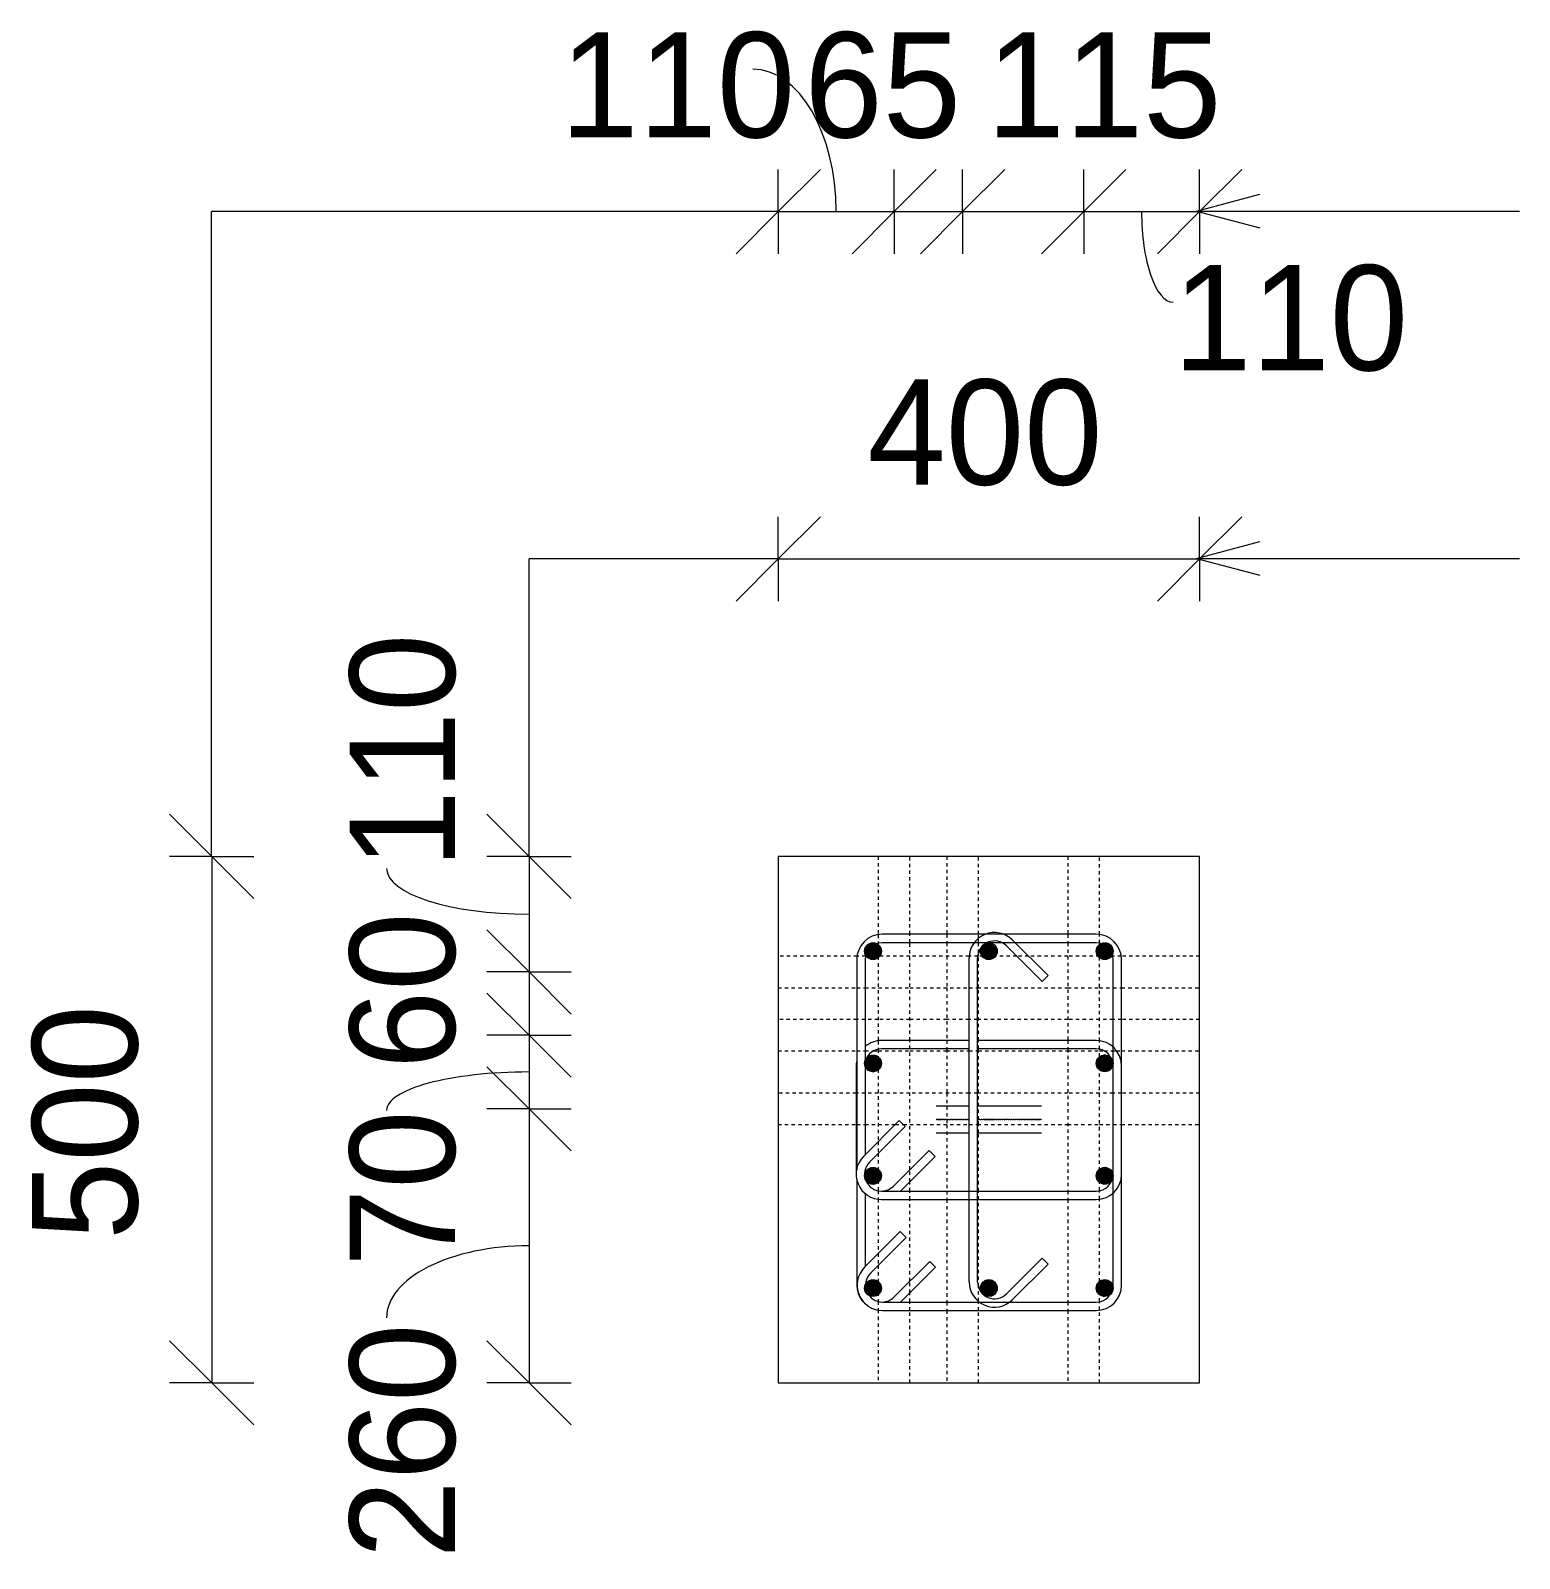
# Model space of a CAD drawing. Header units: millimetres. Extents: x -5792 to 12184, y -1888 to 8188.
# Drawn here: x 8619 to 10033, y 5944 to 7395 of the extents above; entities that cross this region are included whole.
import ezdxf

# ---------------------------------------------------------------- set-up
doc = ezdxf.new("R2010")
doc.units = ezdxf.units.MM
doc.linetypes.add('Dash', pattern=[6.36, 3.18, -3.18])
for name, color, linetype, lineweight in [('A-ANNO-DIMS', 211, 'Continuous', 9), ('A-ANNO-DIMS-40', 211, 'Continuous', 9), ('A-DETL-THIN', 151, 'Continuous', 18), ('A-GENM', 13, 'Continuous', 18), ('G-ANNO-TEXT', 231, 'Continuous', 9), ('S-COLS', 52, 'Continuous', 18), ('S-COLS-HDLN', 52, 'Dash', 18), ('S-RBAR', 171, 'Continuous', 18)]:
    doc.layers.add(name, color=color, linetype=linetype, lineweight=lineweight)
doc.styles.add('Nirmala UI Semilight', font='NirmalaS.ttf', dxfattribs={"height": 100})
doc.dimstyles.new('Arrow_Filled_-_2_5_NI_UI', dxfattribs={"dimscale": 304.8, "dimtxt": 104.736395, "dimasz": 0.262467, "dimexe": 0.131234, "dimexo": 0.0625, "dimgap": 0.131234, "dimtad": 1, "dimdec": 4, "dimzin": 0, "dimdsep": 46, "dimtxsty": 'Nirmala UI Semilight', "dimblk1": 'OBLIQUE', "dimblk2": 'OBLIQUE', "dimsah": 1, "dimcen": 0.09, "dimazin": 0, "dimtfac": 1, "dimtdec": 4, "dimtix": 1, "dimtmove": 0, "dimatfit": 3, "dimfxl": 0.131234, "dimfxlon": 1, "dimtvp": 1, "dimtolj": 1, "dimtzin": 0, "dimarcsym": 2})
doc.dimstyles.new('Arrow_Filled_-_2_5_NI_UI_1', dxfattribs={"dimscale": 304.8, "dimtxt": 104.736395, "dimasz": 0.262467, "dimexe": 0.131234, "dimexo": 0.0625, "dimgap": 0.131234, "dimtad": 1, "dimdec": 4, "dimzin": 0, "dimdsep": 46, "dimtxsty": 'Nirmala UI Semilight', "dimblk1": 'OBLIQUE', "dimblk2": 'OBLIQUE', "dimsah": 1, "dimcen": 0.09, "dimazin": 0, "dimtfac": 1, "dimtdec": 4, "dimtix": 1, "dimtmove": 2, "dimatfit": 3, "dimfxl": 0.131234, "dimfxlon": 1, "dimtvp": 1, "dimtolj": 1, "dimtzin": 0, "dimarcsym": 2})
doc.dimstyles.new('Arrow_Filled_-_2_5_NI_UI_2', dxfattribs={"dimscale": 304.8, "dimtxt": 104.736395, "dimasz": 0.262467, "dimexe": 0.131234, "dimexo": 0.0625, "dimgap": 0.131234, "dimtad": 1, "dimdec": 4, "dimzin": 0, "dimdsep": 46, "dimtxsty": 'Nirmala UI Semilight', "dimblk1": 'OBLIQUE', "dimblk2": 'OBLIQUE', "dimsah": 1, "dimcen": 0.09, "dimazin": 0, "dimtfac": 1, "dimtdec": 4, "dimtix": 1, "dimtmove": 1, "dimatfit": 3, "dimfxl": 0.131234, "dimfxlon": 1, "dimtvp": 1, "dimtolj": 1, "dimtzin": 0, "dimarcsym": 2})

# ---------------------------------------------------------------- blocks, each defined once
blk = doc.blocks.new('12_7Ø_ Lifting Insert_COLUMN - 12_9Ø Lifting insert-1653057-Elevation Top1')
at = {"layer": 'A-GENM'}
for p, q in [((-3164.4, 6361.3), (-3164.5, 6361.3)), ((-3164.2, 6361.3), (-3164.3, 6361.3)), ((-3163.9, 6361.3), (-3164.1, 6361.3)), ((-3162.3, 6361.3), (-3162.6, 6361.3)), ((-3161.7, 6361.3), (-3162, 6361.3)), ((-3161, 6361.3), (-3161.4, 6361.3)), ((-3160.2, 6361.3), (-3160.6, 6361.3)), ((-3159.3, 6361.3), (-3159.8, 6361.3)), ((-3158.4, 6361.3), (-3158.9, 6361.3)), ((-3155.9, 6361.3), (-3156.3, 6361.3)), ((-3154.7, 6361.3), (-3155.2, 6361.3)), ((-3153.5, 6361.3), (-3154, 6361.3)), ((-3152.2, 6361.3), (-3152.8, 6361.3)), ((-3150.9, 6361.3), (-3151.4, 6361.3)), ((-3149.4, 6361.3), (-3150.1, 6361.3)), ((-3148, 6361.3), (-3148.6, 6361.3)), ((-3146.5, 6361.3), (-3147.1, 6361.3)), ((-3144.9, 6361.3), (-3145.6, 6361.3)), ((-3143.3, 6361.3), (-3144, 6361.3)), ((-3141.6, 6361.3), (-3142.4, 6361.3)), ((-3139.9, 6361.3), (-3140.7, 6361.3)), ((-3138.2, 6361.3), (-3138.9, 6361.3)), ((-3136.4, 6361.3), (-3137.2, 6361.3)), ((-3134.6, 6361.3), (-3135.4, 6361.3)), ((-3125.1, 6361.3), (-3125.3, 6361.3)), ((-3123.1, 6361.3), (-3124, 6361.3)), ((-3121.1, 6361.3), (-3122, 6361.3)), ((-3108, 6361.3), (-3109.1, 6361.3)), ((-3106.1, 6361.3), (-3107.1, 6361.3)), ((-3104.1, 6361.3), (-3105.1, 6361.3)), ((-3102.2, 6361.3), (-3103.2, 6361.3)), ((-3100.2, 6361.3), (-3101.2, 6361.3)), ((-3098.3, 6361.3), (-3099.3, 6361.3)), ((-3096.5, 6361.3), (-3097.4, 6361.3)), ((-3094.6, 6361.3), (-3095.5, 6361.3)), ((-3092.8, 6361.3), (-3093.7, 6361.3)), ((-3091, 6361.3), (-3091.9, 6361.3)), ((-3089.3, 6361.3), (-3090.1, 6361.3)), ((-3087.6, 6361.3), (-3088.4, 6361.3)), ((-3085.9, 6361.3), (-3086.7, 6361.3)), ((-3084.3, 6361.3), (-3085.1, 6361.3)), ((-3082.7, 6361.3), (-3083.5, 6361.3)), ((-3081.2, 6361.3), (-3082, 6361.3)), ((-3079.7, 6361.3), (-3080.5, 6361.3)), ((-3078.3, 6361.3), (-3079, 6361.3)), ((-3077, 6361.3), (-3077.7, 6361.3)), ((-3075.7, 6361.3), (-3076.3, 6361.3)), ((-3074.5, 6361.3), (-3075.1, 6361.3)), ((-3073.3, 6361.3), (-3073.9, 6361.3)), ((-3072.2, 6361.3), (-3072.7, 6361.3)), ((-3069.8, 6361.3), (-3070.2, 6361.3)), ((-3069, 6361.3), (-3069.3, 6361.3)), ((-3068.2, 6361.3), (-3068.5, 6361.3)), ((-3067.5, 6361.3), (-3067.8, 6361.3)), ((-3066.8, 6361.3), (-3067.1, 6361.3)), ((-3066.3, 6361.3), (-3066.5, 6361.3)), ((-3065.2, 6361.3), (-3065.4, 6361.3)), ((-3064.9, 6361.3), (-3065.1, 6361.3)), ((-3064.7, 6361.3), (-3064.8, 6361.3))]:
    blk.add_line(p, q, dxfattribs=at)
at = {"layer": 'A-GENM', "flags": 128}
for points in [[(-3162.9, 6361.3), (-3163.3, 6361.3), (-3163.7, 6361.3)], [(-3157, 6361.3), (-3157.4, 6361.3), (-3157.9, 6361.3)], [(-3110, 6361.3), (-3112, 6361.3), (-3114, 6361.3), (-3116, 6361.3), (-3118, 6361.3), (-3120, 6361.3)], [(-3070.8, 6361.3), (-3071.2, 6361.3), (-3071.7, 6361.3)], [(-3064.6, 6361.3), (-3064.6, 6361.3), (-3064.7, 6361.3)], [(-3164.6, 6348.6), (-3164.5, 6348.6), (-3164.4, 6348.6), (-3164.2, 6348.6), (-3163.9, 6348.6), (-3163.6, 6348.6), (-3163.1, 6348.6), (-3162.6, 6348.6), (-3162, 6348.6), (-3161.4, 6348.6), (-3160.6, 6348.6), (-3159.8, 6348.6), (-3158.9, 6348.6), (-3158, 6348.6), (-3156.9, 6348.6), (-3155.8, 6348.6), (-3154.7, 6348.6), (-3153.4, 6348.6), (-3152.2, 6348.6), (-3150.8, 6348.6), (-3149.4, 6348.6), (-3147.9, 6348.6), (-3146.4, 6348.6), (-3144.9, 6348.6), (-3143.2, 6348.6), (-3141.6, 6348.6), (-3139.9, 6348.6), (-3138.1, 6348.6), (-3136.4, 6348.6), (-3134.5, 6348.6), (-3133.3, 6348.6)], [(-3125, 6348.6), (-3123.1, 6348.6), (-3121.1, 6348.6), (-3119.1, 6348.6), (-3117.1, 6348.6), (-3115.1, 6348.6), (-3113.1, 6348.6), (-3111.1, 6348.6), (-3109.1, 6348.6), (-3107.1, 6348.6), (-3105.2, 6348.6), (-3103.2, 6348.6), (-3101.3, 6348.6), (-3099.4, 6348.6), (-3097.5, 6348.6), (-3095.6, 6348.6), (-3093.8, 6348.6), (-3092, 6348.6), (-3090.2, 6348.6), (-3088.5, 6348.6), (-3086.8, 6348.6), (-3085.1, 6348.6), (-3083.6, 6348.6), (-3082, 6348.6), (-3080.5, 6348.6), (-3079.1, 6348.6), (-3077.7, 6348.6), (-3076.4, 6348.6), (-3075.1, 6348.6), (-3073.9, 6348.6), (-3072.8, 6348.6), (-3071.7, 6348.6), (-3070.7, 6348.6), (-3069.8, 6348.6), (-3068.9, 6348.6), (-3068.2, 6348.6), (-3067.5, 6348.6), (-3066.8, 6348.6), (-3066.3, 6348.6), (-3065.8, 6348.6), (-3065.4, 6348.6), (-3065.1, 6348.6), (-3064.8, 6348.6), (-3064.7, 6348.6), (-3064.6, 6348.6), (-3064.6, 6348.6)]]:
    blk.add_lwpolyline(points, dxfattribs=at)
blk = doc.blocks.new('12_7Ø_ Lifting Insert_COLUMN - 12_9Ø Lifting insert-1653171-Elevation Top1')
at = {"layer": 'A-GENM'}
for p, q in [((-3164.4, 6361.3), (-3164.3, 6361.3)), ((-3164.2, 6361.3), (-3164.1, 6361.3)), ((-3163.9, 6361.3), (-3163.8, 6361.3)), ((-3162.9, 6361.3), (-3162.6, 6361.3)), ((-3162.3, 6361.3), (-3162, 6361.3)), ((-3161.7, 6361.3), (-3161.4, 6361.3)), ((-3161, 6361.3), (-3160.6, 6361.3)), ((-3160.2, 6361.3), (-3159.8, 6361.3)), ((-3159.3, 6361.3), (-3158.9, 6361.3)), ((-3156.9, 6361.3), (-3156.4, 6361.3)), ((-3155.8, 6361.3), (-3155.3, 6361.3)), ((-3154.7, 6361.3), (-3154.1, 6361.3)), ((-3153.4, 6361.3), (-3152.8, 6361.3)), ((-3152.2, 6361.3), (-3151.5, 6361.3)), ((-3150.8, 6361.3), (-3150.1, 6361.3)), ((-3149.4, 6361.3), (-3148.7, 6361.3)), ((-3147.9, 6361.3), (-3147.2, 6361.3)), ((-3146.4, 6361.3), (-3145.6, 6361.3)), ((-3144.9, 6361.3), (-3144, 6361.3)), ((-3143.2, 6361.3), (-3142.4, 6361.3)), ((-3141.6, 6361.3), (-3140.7, 6361.3)), ((-3139.9, 6361.3), (-3139, 6361.3)), ((-3138.1, 6361.3), (-3137.2, 6361.3)), ((-3136.4, 6361.3), (-3135.4, 6361.3)), ((-3134.5, 6361.3), (-3133.3, 6361.3)), ((-3125, 6361.3), (-3124, 6361.3)), ((-3123.1, 6361.3), (-3122.1, 6361.3)), ((-3121.1, 6361.3), (-3120.1, 6361.3)), ((-3108, 6361.3), (-3107.1, 6361.3)), ((-3106, 6361.3), (-3105.2, 6361.3)), ((-3104.1, 6361.3), (-3103.2, 6361.3)), ((-3102.1, 6361.3), (-3101.3, 6361.3)), ((-3100.2, 6361.3), (-3099.4, 6361.3)), ((-3098.3, 6361.3), (-3097.5, 6361.3)), ((-3096.4, 6361.3), (-3095.6, 6361.3)), ((-3094.6, 6361.3), (-3093.8, 6361.3)), ((-3092.7, 6361.3), (-3092, 6361.3)), ((-3091, 6361.3), (-3090.2, 6361.3)), ((-3089.2, 6361.3), (-3088.5, 6361.3)), ((-3087.5, 6361.3), (-3086.8, 6361.3)), ((-3085.8, 6361.3), (-3085.1, 6361.3)), ((-3084.2, 6361.3), (-3083.6, 6361.3)), ((-3082.7, 6361.3), (-3082, 6361.3)), ((-3081.2, 6361.3), (-3080.5, 6361.3)), ((-3079.7, 6361.3), (-3079.1, 6361.3)), ((-3078.3, 6361.3), (-3077.7, 6361.3)), ((-3076.9, 6361.3), (-3076.4, 6361.3)), ((-3075.6, 6361.3), (-3075.1, 6361.3)), ((-3074.4, 6361.3), (-3073.9, 6361.3)), ((-3073.3, 6361.3), (-3072.8, 6361.3)), ((-3070.7, 6361.3), (-3070.3, 6361.3)), ((-3069.8, 6361.3), (-3069.4, 6361.3)), ((-3068.9, 6361.3), (-3068.5, 6361.3)), ((-3068.2, 6361.3), (-3067.8, 6361.3)), ((-3067.5, 6361.3), (-3067.1, 6361.3)), ((-3066.8, 6361.3), (-3066.5, 6361.3)), ((-3065.2, 6361.3), (-3065.1, 6361.3)), ((-3064.9, 6361.3), (-3064.8, 6361.3)), ((-3064.7, 6361.3), (-3064.7, 6361.3))]:
    blk.add_line(p, q, dxfattribs=at)
at = {"layer": 'A-GENM', "flags": 128}
for points in [[(-3133.5, 6374), (-3135.4, 6374), (-3137.2, 6374), (-3138.9, 6374), (-3140.7, 6374), (-3142.4, 6374), (-3144, 6374), (-3145.6, 6374), (-3147.1, 6374), (-3148.6, 6374), (-3150.1, 6374), (-3151.4, 6374), (-3152.8, 6374), (-3154, 6374), (-3155.2, 6374), (-3156.3, 6374), (-3157.4, 6374), (-3158.4, 6374), (-3159.3, 6374), (-3160.2, 6374), (-3161, 6374), (-3161.7, 6374), (-3162.3, 6374), (-3162.9, 6374), (-3163.3, 6374), (-3163.7, 6374), (-3164.1, 6374), (-3164.3, 6374), (-3164.5, 6374), (-3164.6, 6374), (-3164.6, 6374)], [(-3064.6, 6374), (-3064.6, 6374), (-3064.7, 6374), (-3064.9, 6374), (-3065.2, 6374), (-3065.6, 6374), (-3066, 6374), (-3066.5, 6374), (-3067.1, 6374), (-3067.8, 6374), (-3068.5, 6374), (-3069.3, 6374), (-3070.2, 6374), (-3071.2, 6374), (-3072.2, 6374), (-3073.3, 6374), (-3074.5, 6374), (-3075.7, 6374), (-3077, 6374), (-3078.3, 6374), (-3079.7, 6374), (-3081.2, 6374), (-3082.7, 6374), (-3084.3, 6374), (-3085.9, 6374), (-3087.6, 6374), (-3089.3, 6374), (-3091, 6374), (-3092.8, 6374), (-3094.6, 6374), (-3096.5, 6374), (-3098.3, 6374), (-3100.2, 6374), (-3102.2, 6374), (-3104.1, 6374), (-3106.1, 6374), (-3108, 6374), (-3110, 6374), (-3112, 6374), (-3114, 6374), (-3116, 6374), (-3118, 6374), (-3120, 6374), (-3122, 6374), (-3124, 6374), (-3125.3, 6374)], [(-3164.6, 6361.3), (-3164.5, 6361.3), (-3164.5, 6361.3)], [(-3158.4, 6361.3), (-3158, 6361.3), (-3157.5, 6361.3)], [(-3119.1, 6361.3), (-3117.1, 6361.3), (-3115.1, 6361.3), (-3113.1, 6361.3), (-3111.1, 6361.3), (-3109.1, 6361.3)], [(-3072.2, 6361.3), (-3071.7, 6361.3), (-3071.2, 6361.3)], [(-3066.3, 6361.3), (-3065.8, 6361.3), (-3065.4, 6361.3)]]:
    blk.add_lwpolyline(points, dxfattribs=at)
blk = doc.blocks.new('DIMBLOCK108-Elevation Top1')
at = {"layer": 'A-ANNO-DIMS-40'}
for p, q in [((9329, 7223.5), (9369, 7263.5)), ((9329, 7223.5), (9329, 7263.5)), ((9439, 7223.5), (9479, 7263.5)), ((9439, 7223.5), (9439, 7263.5)), ((9329, 7223.5), (9289, 7183.5)), ((9329, 7223.5), (9439, 7223.5)), ((9329, 7223.5), (9329, 7183.5)), ((9439, 7223.5), (9399, 7183.5)), ((9439, 7223.5), (9439, 7183.5))]:
    blk.add_line(p, q, dxfattribs=at)
blk.add_ellipse((9304.8, 7223.5), major_axis=(0, 135.2), ratio=0.585777, start_param=4.712389, end_param=6.283185, dxfattribs=at)
at = {"layer": 'A-ANNO-DIMS-40', "color": 0, "insert": (9122, 7393.9), "char_height": 100, "width": 219.375, "attachment_point": 1, "line_spacing_factor": 1.142579, "style": 'Nirmala UI Semilight'}
blk.add_mtext('110', dxfattribs=at)
blk = doc.blocks.new('_Oblique')
at = {"color": 0, "linetype": 'ByBlock', "lineweight": -2}
blk.add_line((-0.5, -0.5), (0.5, 0.5), dxfattribs=at)
blk = doc.blocks.new('DIMBLOCK109-Elevation Top1')
at = {"layer": 'A-ANNO-DIMS-40'}
for p, q in [((9439, 7223.5), (9479, 7263.5)), ((9439, 7223.5), (9439, 7263.5)), ((9504, 7223.5), (9544, 7263.5)), ((9504, 7223.5), (9504, 7263.5)), ((9439, 7223.5), (9399, 7183.5)), ((9439, 7223.5), (9504, 7223.5)), ((9439, 7223.5), (9439, 7183.5)), ((9504, 7223.5), (9464, 7183.5)), ((9504, 7223.5), (9504, 7183.5))]:
    blk.add_line(p, q, dxfattribs=at)
at = {"layer": 'A-ANNO-DIMS-40', "color": 0, "insert": (9353.8, 7393.9), "char_height": 100, "width": 182.813, "attachment_point": 1, "line_spacing_factor": 1.142579, "style": 'Nirmala UI Semilight'}
blk.add_mtext('65', dxfattribs=at)
blk = doc.blocks.new('DIMBLOCK110-Elevation Top1')
at = {"layer": 'A-ANNO-DIMS-40'}
for p, q in [((9504, 7223.5), (9544, 7263.5)), ((9504, 7223.5), (9504, 7263.5)), ((9619, 7223.5), (9659, 7263.5)), ((9619, 7223.5), (9619, 7263.5)), ((9504, 7223.5), (9464, 7183.5)), ((9504, 7223.5), (9619, 7223.5)), ((9504, 7223.5), (9504, 7183.5)), ((9619, 7223.5), (9579, 7183.5)), ((9619, 7223.5), (9619, 7183.5))]:
    blk.add_line(p, q, dxfattribs=at)
at = {"layer": 'A-ANNO-DIMS-40', "color": 0, "insert": (9526.7, 7393.9), "char_height": 100, "width": 219.375, "attachment_point": 1, "line_spacing_factor": 1.142579, "style": 'Nirmala UI Semilight'}
blk.add_mtext('115', dxfattribs=at)
blk = doc.blocks.new('DIMBLOCK111-Elevation Top1')
at = {"layer": 'A-ANNO-DIMS-40'}
for p, q in [((9619, 7223.5), (9659, 7263.5)), ((9619, 7223.5), (9619, 7263.5)), ((9729, 7223.5), (9769, 7263.5)), ((9729, 7223.5), (9729, 7263.5)), ((9619, 7223.5), (9579, 7183.5)), ((9619, 7223.5), (9729, 7223.5)), ((9619, 7223.5), (9619, 7183.5)), ((9729, 7223.5), (9689, 7183.5)), ((9729, 7223.5), (9729, 7183.5))]:
    blk.add_line(p, q, dxfattribs=at)
blk.add_ellipse((9703.9, 7223.5), major_axis=(0, 86), ratio=0.347996, start_param=1.570796, end_param=3.141593, dxfattribs=at)
at = {"layer": 'A-ANNO-DIMS-40', "color": 0, "insert": (9703.9, 7172.7), "char_height": 100, "width": 219.375, "attachment_point": 1, "line_spacing_factor": 1.142579, "style": 'Nirmala UI Semilight'}
blk.add_mtext('110', dxfattribs=at)
blk = doc.blocks.new('DIMBLOCK112-Elevation Top1')
at = {"layer": 'A-ANNO-DIMS-40'}
for p, q in [((8791, 6611.2), (8751, 6651.2)), ((8791, 6611.2), (8751, 6611.2)), ((8791, 6611.2), (8791, 6111.2)), ((8791, 6611.2), (8831, 6571.2)), ((8791, 6611.2), (8831, 6611.2)), ((8791, 6111.2), (8751, 6151.2)), ((8791, 6111.2), (8751, 6111.2)), ((8791, 6111.2), (8831, 6071.2)), ((8791, 6111.2), (8831, 6111.2))]:
    blk.add_line(p, q, dxfattribs=at)
at = {"layer": 'A-ANNO-DIMS-40', "color": 0, "insert": (8620.5, 6246.9), "char_height": 100, "width": 274.219, "attachment_point": 1, "rotation": 90, "line_spacing_factor": 1.142579, "style": 'Nirmala UI Semilight'}
blk.add_mtext('500', dxfattribs=at)
blk = doc.blocks.new('DIMBLOCK113-Elevation Top1')
at = {"layer": 'A-ANNO-DIMS-40'}
for p, q in [((9329, 6893.6), (9369, 6933.6)), ((9329, 6893.6), (9329, 6933.6)), ((9729, 6893.6), (9769, 6933.6)), ((9729, 6893.6), (9729, 6933.6)), ((9329, 6893.6), (9289, 6853.6)), ((9329, 6893.6), (9729, 6893.6)), ((9329, 6893.6), (9329, 6853.6)), ((9729, 6893.6), (9689, 6853.6)), ((9729, 6893.6), (9729, 6853.6))]:
    blk.add_line(p, q, dxfattribs=at)
at = {"layer": 'A-ANNO-DIMS-40', "color": 0, "insert": (9413.7, 7064.1), "char_height": 100, "width": 276.504, "attachment_point": 1, "line_spacing_factor": 1.142579, "style": 'Nirmala UI Semilight'}
blk.add_mtext('400', dxfattribs=at)
blk = doc.blocks.new('DIMBLOCK114-Elevation Top1')
at = {"layer": 'A-ANNO-DIMS-40'}
for p, q in [((9092.3, 6611.2), (9052.3, 6651.2)), ((9092.3, 6611.2), (9052.3, 6611.2)), ((9092.3, 6611.2), (9092.3, 6501.4)), ((9092.3, 6611.2), (9132.3, 6571.2)), ((9092.3, 6611.2), (9132.3, 6611.2)), ((9092.3, 6501.4), (9052.3, 6541.4)), ((9092.3, 6501.4), (9052.3, 6501.4)), ((9092.3, 6501.4), (9132.3, 6461.4)), ((9092.3, 6501.4), (9132.3, 6501.4))]:
    blk.add_line(p, q, dxfattribs=at)
blk.add_ellipse((9092.3, 6599.6), major_axis=(135.2, 0), ratio=0.320559, start_param=3.141593, end_param=4.712389, dxfattribs=at)
at = {"layer": 'A-ANNO-DIMS-40', "color": 0, "insert": (8921.9, 6599.6), "char_height": 100, "width": 219.375, "attachment_point": 1, "rotation": 90, "line_spacing_factor": 1.142579, "style": 'Nirmala UI Semilight'}
blk.add_mtext('110', dxfattribs=at)
blk = doc.blocks.new('DIMBLOCK115-Elevation Top1')
at = {"layer": 'A-ANNO-DIMS-40'}
for p, q in [((9092.3, 6501.4), (9052.3, 6541.4)), ((9092.3, 6501.4), (9052.3, 6501.4)), ((9092.3, 6501.4), (9092.3, 6441.4)), ((9092.3, 6501.4), (9132.3, 6461.4)), ((9092.3, 6501.4), (9132.3, 6501.4)), ((9092.3, 6441.4), (9052.3, 6481.4)), ((9092.3, 6441.4), (9052.3, 6441.4)), ((9092.3, 6441.4), (9132.3, 6401.4)), ((9092.3, 6441.4), (9132.3, 6441.4))]:
    blk.add_line(p, q, dxfattribs=at)
at = {"layer": 'A-ANNO-DIMS-40', "color": 0, "insert": (8921.9, 6409.2), "char_height": 100, "width": 182.813, "attachment_point": 1, "rotation": 90, "line_spacing_factor": 1.142579, "style": 'Nirmala UI Semilight'}
blk.add_mtext('60', dxfattribs=at)
blk = doc.blocks.new('DIMBLOCK116-Elevation Top1')
at = {"layer": 'A-ANNO-DIMS-40'}
for p, q in [((9092.3, 6441.4), (9052.3, 6481.4)), ((9092.3, 6441.4), (9052.3, 6441.4)), ((9092.3, 6441.4), (9092.3, 6371.4)), ((9092.3, 6441.4), (9132.3, 6401.4)), ((9092.3, 6441.4), (9132.3, 6441.4)), ((9092.3, 6371.4), (9052.3, 6411.4)), ((9092.3, 6371.4), (9052.3, 6371.4)), ((9092.3, 6371.4), (9132.3, 6331.4)), ((9092.3, 6371.4), (9132.3, 6371.4))]:
    blk.add_line(p, q, dxfattribs=at)
blk.add_ellipse((9092.3, 6369.8), major_axis=(135.2, 0), ratio=0.270839, start_param=1.570796, end_param=3.141593, dxfattribs=at)
at = {"layer": 'A-ANNO-DIMS-40', "color": 0, "insert": (8921.9, 6221.2), "char_height": 100, "width": 178.242, "attachment_point": 1, "rotation": 90, "line_spacing_factor": 1.142579, "style": 'Nirmala UI Semilight'}
blk.add_mtext('70', dxfattribs=at)
blk = doc.blocks.new('DIMBLOCK117-Elevation Top1')
at = {"layer": 'A-ANNO-DIMS-40'}
for p, q in [((9092.3, 6371.4), (9052.3, 6411.4)), ((9092.3, 6371.4), (9052.3, 6371.4)), ((9092.3, 6371.4), (9092.3, 6111.2)), ((9092.3, 6371.4), (9132.3, 6331.4)), ((9092.3, 6371.4), (9132.3, 6371.4)), ((9092.3, 6111.2), (9052.3, 6151.2)), ((9092.3, 6111.2), (9052.3, 6111.2)), ((9092.3, 6111.2), (9132.3, 6071.2)), ((9092.3, 6111.2), (9132.3, 6111.2))]:
    blk.add_line(p, q, dxfattribs=at)
blk.add_ellipse((9092.3, 6173), major_axis=(135.2, 0), ratio=0.50546, start_param=1.570796, end_param=3.141593, dxfattribs=at)
at = {"layer": 'A-ANNO-DIMS-40', "color": 0, "insert": (8921.9, 5944.4), "char_height": 100, "width": 274.219, "attachment_point": 1, "rotation": 90, "line_spacing_factor": 1.142579, "style": 'Nirmala UI Semilight'}
blk.add_mtext('260', dxfattribs=at)

msp = doc.modelspace()

# ---------------------------------------------------------------- hatches: boundary and pattern name
at = {"layer": 'S-RBAR'}
h = msp.add_hatch(color=256, dxfattribs=at)
edge = h.paths.add_edge_path()
edge.add_arc((9418.95778, 6521.19617), 8, 0, 360)
for points in [[(9422.58971, 6514.06812), (9426.85929, 6522.44765), (9420.20926, 6529.09768), (9411.82973, 6524.82809), (9413.30093, 6515.53932)], [(9526.48565, 6513.58772), (9535.42992, 6516.49389), (9535.42992, 6525.89845), (9526.48565, 6528.80462), (9520.95778, 6521.19617), (9521.94054, 6519.84353)], [(9640.20926, 6513.29466), (9646.85929, 6519.94469), (9642.58971, 6528.32422), (9633.30093, 6526.85302), (9632.00891, 6517.47295)], [(9418.95778, 6406.59617), (9426.56624, 6412.12403), (9423.66007, 6421.06831), (9414.2555, 6421.06831), (9411.62679, 6411.92245)], [(9634.2555, 6408.12403), (9643.66007, 6408.12403), (9646.56624, 6417.06831), (9638.95778, 6422.59617), (9631.34933, 6417.06831), (9633.02132, 6411.92245)], [(9418.95778, 6299.79617), (9426.56624, 6305.32403), (9423.66007, 6314.26831), (9414.2555, 6314.26831), (9411.34933, 6305.32403), (9413.16981, 6304.00138)], [(9634.2555, 6301.32403), (9643.66007, 6301.32403), (9646.56624, 6310.26831), (9638.95778, 6315.79617), (9631.34933, 6310.26831), (9633.38558, 6304.00138)], [(9415.32586, 6194.06812), (9424.61464, 6195.53932), (9426.08584, 6204.82809), (9417.70631, 6209.09768), (9411.05628, 6202.44765), (9414.3006, 6196.0803)], [(9531.42992, 6193.58772), (9536.95778, 6201.19617), (9531.42992, 6208.80462), (9522.48565, 6205.89845), (9522.48565, 6196.49389), (9523.75854, 6196.0803)], [(9637.70631, 6193.29466), (9646.08584, 6197.56425), (9644.61464, 6206.85302), (9635.32586, 6208.32422), (9631.05628, 6199.94469), (9634.92067, 6196.0803)]]:
    msp.add_hatch(color=256, dxfattribs=at).paths.add_polyline_path(points)
h = msp.add_hatch(color=256, dxfattribs=at)
edge = h.paths.add_edge_path()
edge.add_arc((9528.95778, 6521.19617), 8, 0, 360)
h = msp.add_hatch(color=256, dxfattribs=at)
edge = h.paths.add_edge_path()
edge.add_arc((9638.95778, 6521.19617), 8, 0, 360)
h = msp.add_hatch(color=256, dxfattribs=at)
edge = h.paths.add_edge_path()
edge.add_arc((9418.95778, 6414.59617), 8, 0, 360)
h = msp.add_hatch(color=256, dxfattribs=at)
edge = h.paths.add_edge_path()
edge.add_arc((9638.95778, 6414.59617), 8, 0, 360)
h = msp.add_hatch(color=256, dxfattribs=at)
edge = h.paths.add_edge_path()
edge.add_arc((9418.95778, 6307.79617), 8, 0, 360)
h = msp.add_hatch(color=256, dxfattribs=at)
edge = h.paths.add_edge_path()
edge.add_arc((9638.95778, 6307.79617), 8, 0, 360)
h = msp.add_hatch(color=256, dxfattribs=at)
edge = h.paths.add_edge_path()
edge.add_arc((9418.95778, 6201.19617), 8, 0, 360)
h = msp.add_hatch(color=256, dxfattribs=at)
edge = h.paths.add_edge_path()
edge.add_arc((9528.95778, 6201.19617), 8, 0, 360)
h = msp.add_hatch(color=256, dxfattribs=at)
edge = h.paths.add_edge_path()
edge.add_arc((9638.95778, 6201.19617), 8, 0, 360)

# ---------------------------------------------------------------- linework, layer by layer
at = {"layer": 'A-DETL-THIN'}
for p, q in [((8790.96935, 6611.19617), (8790.96935, 7223.47286)), ((9328.95778, 7223.47286), (8790.96935, 7223.47286)), ((9092.34407, 6611.19617), (9092.34407, 6893.64969)), ((9328.95778, 6893.64969), (9092.34407, 6893.64969))]:
    msp.add_line(p, q, dxfattribs=at)
at = {"layer": 'G-ANNO-TEXT', "color": 7}
for p, q in [((9726.10523, 7224.01252), (9786.10523, 7240.08947)), ((9726.10523, 7224.01252), (9786.10523, 7207.93556)), ((9726.10523, 7224.01252), (10032.74881, 7224.01252)), ((9726.10523, 6894.18934), (9786.10523, 6910.26629)), ((9726.10523, 6894.18934), (9786.10523, 6878.11239)), ((9726.10523, 6894.18934), (10032.74881, 6894.18934))]:
    msp.add_line(p, q, dxfattribs=at)
at = {"layer": 'S-COLS'}
for p, q in [((9728.95778, 6611.19617), (9328.95778, 6611.19617)), ((9328.95778, 6611.19617), (9328.95778, 6111.19617)), ((9728.95778, 6111.19617), (9728.95778, 6611.19617)), ((9328.95778, 6111.19617), (9728.95778, 6111.19617))]:
    msp.add_line(p, q, dxfattribs=at)
at = {"layer": 'S-COLS-HDLN'}
for p, q in [((9423.98598, 6611.19617), (9423.98598, 6536.78243)), ((9453.98598, 6537.24578), (9453.98598, 6611.19617)), ((9488.95778, 6611.19617), (9488.95778, 6537.24578)), ((9518.95778, 6537.24578), (9518.95778, 6611.19617)), ((9603.95778, 6611.19617), (9603.95778, 6537.24578)), ((9633.95778, 6536.85125), (9633.95778, 6611.19617)), ((9423.98598, 6536.68235), (9423.98598, 6528.78243)), ((9453.98598, 6529.24578), (9453.98598, 6537.14656)), ((9488.95778, 6537.14656), (9488.95778, 6529.24578)), ((9518.95778, 6533.18278), (9518.95778, 6537.14656)), ((9518.95778, 6529.24578), (9518.95778, 6533.05772)), ((9603.95778, 6537.14656), (9603.95778, 6529.24578)), ((9633.95778, 6528.85125), (9633.95778, 6536.75117)), ((9403.88, 6516.39617), (9328.95778, 6516.39617)), ((9411.88, 6516.39617), (9403.98007, 6516.39617)), ((9423.93637, 6516.39617), (9411.98007, 6516.39617)), ((9423.98598, 6528.68235), (9423.98598, 6435.91474)), ((9453.93637, 6516.39617), (9424.03559, 6516.39617)), ((9453.98598, 6436.30552), (9453.98598, 6529.14656)), ((9510.4037, 6516.39617), (9454.03559, 6516.39617)), ((9488.95778, 6529.14656), (9488.95778, 6516.44578)), ((9488.95778, 6516.34656), (9488.95778, 6486.44578)), ((9518.4037, 6516.39617), (9510.50378, 6516.39617)), ((9555.27637, 6516.39617), (9518.50378, 6516.39617)), ((9518.95778, 6519.52194), (9518.95778, 6529.14656)), ((9518.95778, 6516.44578), (9518.95778, 6519.26267)), ((9518.95778, 6486.44578), (9518.95778, 6516.34656)), ((9566.59007, 6516.39617), (9555.41668, 6516.39617)), ((9603.90817, 6516.39617), (9566.73039, 6516.39617)), ((9603.95778, 6529.14656), (9603.95778, 6436.30552)), ((9633.90817, 6516.39617), (9604.00739, 6516.39617)), ((9633.95778, 6435.91103), (9633.95778, 6528.75117)), ((9646.48646, 6516.39617), (9634.00739, 6516.39617)), ((9654.48646, 6516.39617), (9646.58653, 6516.39617)), ((9728.95778, 6516.39617), (9654.58653, 6516.39617)), ((9328.95778, 6486.39617), (9403.45915, 6486.39617)), ((9403.55834, 6486.39617), (9411.45915, 6486.39617)), ((9411.55834, 6486.39617), (9423.93637, 6486.39617)), ((9424.03559, 6486.39617), (9453.93637, 6486.39617)), ((9454.03559, 6486.39617), (9510.20233, 6486.39617)), ((9488.95778, 6486.34656), (9488.95778, 6436.30552)), ((9510.30155, 6486.39617), (9518.20233, 6486.39617)), ((9518.30155, 6486.39617), (9603.90817, 6486.39617)), ((9518.95778, 6436.30552), (9518.95778, 6486.34656)), ((9604.00739, 6486.39617), (9633.90817, 6486.39617)), ((9634.00739, 6486.39617), (9646.90817, 6486.39617)), ((9647.00739, 6486.39617), (9654.90817, 6486.39617)), ((9655.00739, 6486.39617), (9728.95778, 6486.39617)), ((9403.45915, 6456.39617), (9328.95778, 6456.39617)), ((9411.45915, 6456.39617), (9403.55834, 6456.39617)), ((9423.93637, 6456.39617), (9411.55834, 6456.39617)), ((9453.93637, 6456.39617), (9424.03559, 6456.39617)), ((9488.90817, 6456.39617), (9454.03559, 6456.39617)), ((9510.20233, 6456.39617), (9489.00739, 6456.39617)), ((9518.20233, 6456.39617), (9510.30155, 6456.39617)), ((9518.90817, 6456.39617), (9518.30155, 6456.39617)), ((9603.90817, 6456.39617), (9519.00739, 6456.39617)), ((9633.90817, 6456.39617), (9604.00739, 6456.39617)), ((9646.90817, 6456.39617), (9634.00739, 6456.39617)), ((9654.90817, 6456.39617), (9647.00739, 6456.39617)), ((9728.95778, 6456.39617), (9655.00739, 6456.39617)), ((9423.98598, 6435.81466), (9423.98598, 6427.91474)), ((9453.98598, 6428.30552), (9453.98598, 6436.20638)), ((9453.98598, 6313.77309), (9453.98598, 6428.20638)), ((9488.95778, 6436.20638), (9488.95778, 6428.30552)), ((9488.95778, 6428.20638), (9488.95778, 6386.44578)), ((9518.95778, 6428.30552), (9518.95778, 6436.20638)), ((9518.95778, 6386.44578), (9518.95778, 6428.20638)), ((9603.95778, 6436.20638), (9603.95778, 6428.30552)), ((9603.95778, 6428.20638), (9603.95778, 6293.35177)), ((9633.95778, 6427.91103), (9633.95778, 6435.81095)), ((9328.95778, 6426.39617), (9403.45915, 6426.39617)), ((9403.55834, 6426.39617), (9411.45915, 6426.39617)), ((9411.55834, 6426.39617), (9419.51334, 6426.39617)), ((9419.77261, 6426.39617), (9423.93637, 6426.39617)), ((9423.98598, 6427.81466), (9423.98598, 6340.34163)), ((9424.03559, 6426.39617), (9453.93637, 6426.39617)), ((9454.03559, 6426.39617), (9488.90817, 6426.39617)), ((9489.00739, 6426.39617), (9510.20233, 6426.39617)), ((9510.30155, 6426.39617), (9518.20233, 6426.39617)), ((9518.30155, 6426.39617), (9518.90817, 6426.39617)), ((9519.00739, 6426.39617), (9603.90817, 6426.39617)), ((9604.00739, 6426.39617), (9633.90817, 6426.39617)), ((9633.95778, 6293.74715), (9633.95778, 6427.81095)), ((9634.00739, 6426.39617), (9638.14296, 6426.39617)), ((9638.40223, 6426.39617), (9646.90817, 6426.39617)), ((9647.00739, 6426.39617), (9650.03761, 6426.39617)), ((9650.16267, 6426.39617), (9654.90817, 6426.39617)), ((9655.00739, 6426.39617), (9728.95778, 6426.39617)), ((9402.90817, 6386.39617), (9328.95778, 6386.39617)), ((9403.45915, 6386.39617), (9403.00739, 6386.39617)), ((9411.45915, 6386.39617), (9403.55834, 6386.39617)), ((9423.93637, 6386.39617), (9411.55834, 6386.39617)), ((9453.93637, 6386.39617), (9424.03559, 6386.39617)), ((9510.20233, 6386.39617), (9454.03559, 6386.39617)), ((9488.95778, 6386.34656), (9488.95778, 6356.44578)), ((9518.20233, 6386.39617), (9510.30155, 6386.39617)), ((9603.90817, 6386.39617), (9518.30155, 6386.39617)), ((9518.95778, 6374.04519), (9518.95778, 6386.34656)), ((9633.90817, 6386.39617), (9604.00739, 6386.39617)), ((9646.90817, 6386.39617), (9634.00739, 6386.39617)), ((9654.90817, 6386.39617), (9647.00739, 6386.39617)), ((9728.95778, 6386.39617), (9655.00739, 6386.39617)), ((9518.95778, 6361.34519), (9518.95778, 6373.94715)), ((9328.95778, 6356.39617), (9402.90817, 6356.39617)), ((9403.00739, 6356.39617), (9403.45915, 6356.39617)), ((9403.55834, 6356.39617), (9411.45915, 6356.39617)), ((9411.55834, 6356.39617), (9423.93637, 6356.39617)), ((9424.03559, 6356.39617), (9440.04051, 6356.39617)), ((9440.18083, 6356.39617), (9447.67586, 6356.39617)), ((9447.81618, 6356.39617), (9453.93637, 6356.39617)), ((9454.03559, 6356.39617), (9510.20233, 6356.39617)), ((9488.95778, 6356.34656), (9488.95778, 6293.35177)), ((9510.30155, 6356.39617), (9518.20233, 6356.39617)), ((9518.30155, 6356.39617), (9603.90817, 6356.39617)), ((9518.95778, 6356.44578), (9518.95778, 6361.24715)), ((9518.95778, 6348.64528), (9518.95778, 6356.34656)), ((9604.00739, 6356.39617), (9633.90817, 6356.39617)), ((9634.00739, 6356.39617), (9646.90817, 6356.39617)), ((9647.00739, 6356.39617), (9654.90817, 6356.39617)), ((9655.00739, 6356.39617), (9728.95778, 6356.39617)), ((9518.95778, 6293.35177), (9518.95778, 6348.54705)), ((9423.98598, 6340.20132), (9423.98598, 6329.02792)), ((9423.98598, 6328.88761), (9423.98598, 6293.74344)), ((9453.98598, 6302.45938), (9453.98598, 6313.63277)), ((9453.98598, 6293.35177), (9453.98598, 6302.31907)), ((9423.98598, 6293.64336), (9423.98598, 6285.74344)), ((9423.98598, 6285.64336), (9423.98598, 6234.05739)), ((9453.98598, 6285.35177), (9453.98598, 6293.25255)), ((9453.98598, 6207.86614), (9453.98598, 6285.25255)), ((9488.95778, 6293.25255), (9488.95778, 6285.35177)), ((9488.95778, 6285.25255), (9488.95778, 6187.99578)), ((9518.95778, 6285.35177), (9518.95778, 6293.25255)), ((9518.95778, 6202.64897), (9518.95778, 6285.25255)), ((9603.95778, 6293.25255), (9603.95778, 6285.35177)), ((9603.95778, 6285.25255), (9603.95778, 6187.99578)), ((9633.95778, 6285.74715), (9633.95778, 6293.64708)), ((9633.95778, 6188.39116), (9633.95778, 6285.64708)), ((9423.98598, 6233.91708), (9423.98598, 6222.74369)), ((9423.98598, 6222.60337), (9423.98598, 6188.50966)), ((9453.98598, 6196.55243), (9453.98598, 6207.72583)), ((9453.98598, 6187.99578), (9453.98598, 6196.41212)), ((9518.95778, 6188.85392), (9518.95778, 6202.3897)), ((9423.98598, 6188.40959), (9423.98598, 6180.50966)), ((9453.98598, 6179.99578), (9453.98598, 6187.89656)), ((9488.95778, 6187.89656), (9488.95778, 6179.99578)), ((9518.95778, 6187.99578), (9518.95778, 6188.72886)), ((9518.95778, 6179.99578), (9518.95778, 6187.89656)), ((9603.95778, 6187.89656), (9603.95778, 6179.99578)), ((9633.95778, 6180.39116), (9633.95778, 6188.29109)), ((9423.98598, 6180.40959), (9423.98598, 6111.19617)), ((9453.98598, 6111.19617), (9453.98598, 6179.89656)), ((9488.95778, 6179.89656), (9488.95778, 6111.19617)), ((9518.95778, 6111.19617), (9518.95778, 6179.89656)), ((9603.95778, 6179.89656), (9603.95778, 6111.19617)), ((9633.95778, 6111.19617), (9633.95778, 6180.29109))]:
    msp.add_line(p, q, dxfattribs=at)
at = {"layer": 'S-RBAR'}
for p, q in [((9630.95778, 6537.19617), (9427.50875, 6537.19617)), ((9551.2225, 6531.8339), (9585.16363, 6497.89277)), ((9420.20926, 6529.09768), (9411.82973, 6524.82809)), ((9411.82973, 6524.82809), (9413.30093, 6515.53932)), ((9413.30093, 6515.53932), (9422.58971, 6514.06812)), ((9426.85929, 6522.44765), (9420.20926, 6529.09768)), ((9422.58971, 6514.06812), (9426.85929, 6522.44765)), ((9630.95778, 6529.19617), (9427.50875, 6529.19617)), ((9526.48565, 6528.80462), (9520.95778, 6521.19617)), ((9520.95778, 6521.19617), (9521.94054, 6519.84353)), ((9521.94054, 6519.84353), (9526.48565, 6513.58772)), ((9535.42992, 6525.89845), (9526.48565, 6528.80462)), ((9526.48565, 6513.58772), (9535.42992, 6516.49389)), ((9535.42992, 6516.49389), (9535.42992, 6525.89845)), ((9545.56565, 6526.17704), (9579.50677, 6492.23592)), ((9633.30093, 6526.85302), (9632.00891, 6517.47295)), ((9632.00891, 6517.47295), (9640.20926, 6513.29466)), ((9642.58971, 6528.32422), (9633.30093, 6526.85302)), ((9640.20926, 6513.29466), (9646.85929, 6519.94469)), ((9646.85929, 6519.94469), (9642.58971, 6528.32422)), ((9403.50875, 6513.19617), (9403.50875, 6313.48714)), ((9411.50875, 6513.19617), (9411.50875, 6327.79424)), ((9510.25194, 6207.0483), (9510.25194, 6514.86334)), ((9518.25194, 6207.0483), (9518.25194, 6514.86334)), ((9646.95778, 6203.94617), (9646.95778, 6513.19617)), ((9654.95778, 6203.94617), (9654.95778, 6513.19617)), ((9579.50677, 6492.23592), (9585.16363, 6497.89277)), ((9510.25194, 6436.25595), (9426.95778, 6436.25595)), ((9510.25194, 6428.25595), (9426.95778, 6428.25595)), ((9630.95778, 6436.25595), (9518.25194, 6436.25595)), ((9630.95778, 6428.25595), (9518.25194, 6428.25595)), ((9414.2555, 6421.06831), (9411.62679, 6411.92245)), ((9423.66007, 6421.06831), (9414.2555, 6421.06831)), ((9426.56624, 6412.12403), (9423.66007, 6421.06831)), ((9638.95778, 6422.59617), (9631.34933, 6417.06831)), ((9631.34933, 6417.06831), (9633.02132, 6411.92245)), ((9646.56624, 6417.06831), (9638.95778, 6422.59617)), ((9643.66007, 6408.12403), (9646.56624, 6417.06831)), ((9402.95778, 6412.25595), (9402.95778, 6309.68223)), ((9411.62679, 6411.92245), (9418.95778, 6406.59617)), ((9418.95778, 6406.59617), (9426.56624, 6412.12403)), ((9633.02132, 6411.92245), (9634.2555, 6408.12403)), ((9634.2555, 6408.12403), (9643.66007, 6408.12403)), ((9646.95778, 6309.30216), (9646.95778, 6412.25595)), ((9654.95778, 6309.30216), (9654.95778, 6412.25595)), ((9443.92835, 6360.21384), (9409.98722, 6326.27272)), ((9443.92835, 6360.21384), (9449.5852, 6354.55699)), ((9449.5852, 6354.55699), (9415.64408, 6320.61586)), ((9438.27149, 6297.98845), (9472.21262, 6331.92957)), ((9477.86947, 6326.27272), (9472.21262, 6331.92957)), ((9414.2555, 6314.26831), (9411.34933, 6305.32403)), ((9411.50875, 6313.10706), (9411.50875, 6305.49725)), ((9423.66007, 6314.26831), (9414.2555, 6314.26831)), ((9426.56624, 6305.32403), (9423.66007, 6314.26831)), ((9444.89891, 6293.30216), (9477.86947, 6326.27272)), ((9638.95778, 6315.79617), (9631.34933, 6310.26831)), ((9646.56624, 6310.26831), (9638.95778, 6315.79617)), ((9403.50875, 6304.7371), (9403.50875, 6203.94617)), ((9411.34933, 6305.32403), (9413.16981, 6304.00138)), ((9413.16981, 6304.00138), (9418.95778, 6299.79617)), ((9418.95778, 6299.79617), (9426.56624, 6305.32403)), ((9631.34933, 6310.26831), (9633.38558, 6304.00138)), ((9633.38558, 6304.00138), (9634.2555, 6301.32403)), ((9634.2555, 6301.32403), (9643.66007, 6301.32403)), ((9643.66007, 6301.32403), (9646.56624, 6310.26831)), ((9411.50875, 6291.10155), (9411.50875, 6221.58016)), ((9426.95778, 6293.30216), (9630.95778, 6293.30216)), ((9426.95778, 6285.30216), (9630.95778, 6285.30216)), ((9444.8566, 6254.85786), (9410.91547, 6220.91673)), ((9444.8566, 6254.85786), (9450.51345, 6249.201)), ((9450.51345, 6249.201), (9416.57233, 6215.25988)), ((9438.82246, 6192.63246), (9472.76358, 6226.57359)), ((9478.42044, 6220.91673), (9472.76358, 6226.57359)), ((9579.50677, 6229.67572), (9545.56565, 6195.73459)), ((9579.50677, 6229.67572), (9585.16363, 6224.01887)), ((9445.49948, 6187.99578), (9478.42044, 6220.91673)), ((9585.16363, 6224.01887), (9551.2225, 6190.07774)), ((9417.70631, 6209.09768), (9411.05628, 6202.44765)), ((9411.05628, 6202.44765), (9414.3006, 6196.0803)), ((9414.3006, 6196.0803), (9415.32586, 6194.06812)), ((9426.08584, 6204.82809), (9417.70631, 6209.09768)), ((9424.61464, 6195.53932), (9426.08584, 6204.82809)), ((9531.42992, 6208.80462), (9522.48565, 6205.89845)), ((9522.48565, 6205.89845), (9522.48565, 6196.49389)), ((9522.48565, 6196.49389), (9523.75854, 6196.0803)), ((9523.75854, 6196.0803), (9531.42992, 6193.58772)), ((9536.95778, 6201.19617), (9531.42992, 6208.80462)), ((9531.42992, 6193.58772), (9536.95778, 6201.19617)), ((9635.32586, 6208.32422), (9631.05628, 6199.94469)), ((9631.05628, 6199.94469), (9634.92067, 6196.0803)), ((9634.92067, 6196.0803), (9637.70631, 6193.29466)), ((9644.61464, 6206.85302), (9635.32586, 6208.32422)), ((9637.70631, 6193.29466), (9646.08584, 6197.56425)), ((9646.08584, 6197.56425), (9644.61464, 6206.85302)), ((9415.32586, 6194.06812), (9424.61464, 6195.53932)), ((9427.88604, 6187.94617), (9630.95778, 6187.94617)), ((9427.88604, 6179.94617), (9630.95778, 6179.94617))]:
    msp.add_line(p, q, dxfattribs=at)
for centre in [(9418.95778, 6521.19617), (9528.95778, 6521.19617), (9638.95778, 6521.19617), (9418.95778, 6414.59617), (9638.95778, 6414.59617), (9418.95778, 6307.79617), (9638.95778, 6307.79617), (9418.95778, 6201.19617), (9528.95778, 6201.19617), (9638.95778, 6201.19617)]:
    msp.add_circle(centre, 8, dxfattribs=at)
for centre, radius, start, end in [((9427.50875, 6513.19617), 24, 90, 180), ((9534.25194, 6514.86334), 24, 45, 180), ((9534.25194, 6514.86334), 16, 45, 180), ((9630.95778, 6513.19617), 24, 0, 90), ((9427.50875, 6513.19617), 16, 90, 180), ((9630.95778, 6513.19617), 16, 0, 90), ((9426.95778, 6412.25595), 24, 90, 130.40838945), ((9426.95778, 6412.25595), 16, 90, 164.48039685), ((9630.95778, 6412.25595), 24, 0, 90), ((9630.95778, 6412.25595), 16, 0, 90), ((9426.95778, 6412.25595), 24, 170.8036956, 180), ((9426.95778, 6309.30216), 24, 135, 270), ((9426.95778, 6309.30216), 16, 135, 270), ((9426.95778, 6309.30216), 16, 271.36492786, 315), ((9630.95778, 6309.30216), 16, 270, 0), ((9630.95778, 6309.30216), 24, 270, 0), ((9427.88604, 6203.94617), 24, 135, 270), ((9427.88604, 6203.94617), 16, 135, 270), ((9427.50875, 6203.94617), 24, 180, 255), ((9534.25194, 6207.0483), 24, 180, 315), ((9534.25194, 6207.0483), 16, 180, 315), ((9630.95778, 6203.94617), 16, 270, 0), ((9630.95778, 6203.94617), 24, 270, 0), ((9427.50875, 6203.94617), 16, 271.36662946, 315)]:
    msp.add_arc(centre, radius, start, end, dxfattribs=at)

# ---------------------------------------------------------------- block references
at = {"layer": 'A-GENM'}
for name in ['12_7Ø_ Lifting Insert_COLUMN - 12_9Ø Lifting insert-1653171-Elevation Top1', '12_7Ø_ Lifting Insert_COLUMN - 12_9Ø Lifting insert-1653057-Elevation Top1']:
    msp.add_blockref(name, (12643.52728, 0), dxfattribs=at)

# ---------------------------------------------------------------- dimensions: what is measured, and where the dimension line sits
at = {"layer": 'A-ANNO-DIMS'}
for base, p1, p2, dimstyle, override, picture, middle in [((9438.98598, 7223.47286), (9328.95778, 7183.47286), (9438.98598, 7183.47286), 'Arrow_Filled_-_2_5_NI_UI_2', {"dimpost": '<>', "dimfxl": 110.028194}, 'DIMBLOCK108-Elevation Top1', (9231.64099, 7327.27497)), ((9503.95778, 7223.47286), (9438.98598, 7183.47286), (9503.95778, 7183.47286), 'Arrow_Filled_-_2_5_NI_UI_1', {"dimpost": '<>', "dimfxl": 64.971806}, 'DIMBLOCK109-Elevation Top1', (9445.21125, 7327.27497)), ((9618.95778, 7223.47286), (9503.95778, 7183.47286), (9618.95778, 7183.47286), 'Arrow_Filled_-_2_5_NI_UI_1', {"dimpost": '<>', "dimfxl": 115}, 'DIMBLOCK110-Elevation Top1', (9636.42429, 7327.27497)), ((9728.95778, 7223.47286), (9618.95778, 7183.47286), (9728.95778, 7183.47286), 'Arrow_Filled_-_2_5_NI_UI_2', {"dimpost": '<>', "dimfxl": 110}, 'DIMBLOCK111-Elevation Top1', (9813.58089, 7106.03734))]:
    dim = msp.add_linear_dim(base=base, p1=p1, p2=p2, dimstyle=dimstyle, override=override, dxfattribs=at)
    dim.commit()
    dim.dimension.update_dxf_attribs({"geometry": picture, "text_midpoint": middle, "dimtype": 160})
dim = msp.add_linear_dim(base=(9728.95778, 6893.64969), p1=(9328.95778, 6853.64969), p2=(9728.95778, 6853.64969), dimstyle='Arrow_Filled_-_2_5_NI_UI', override={"dimpost": '<>', "dimfxl": 400}, dxfattribs=at)
dim.commit()
dim.dimension.update_dxf_attribs({"geometry": 'DIMBLOCK113-Elevation Top1', "text_midpoint": (9528.95778, 6985.32333)})
for base, p1, p2, dimstyle, override, picture, middle in [((9092.34407, 6501.39617), (9132.34407, 6611.19617), (9132.34407, 6501.39617), 'Arrow_Filled_-_2_5_NI_UI_2', {"dimpost": '<>', "dimfxl": 109.8}, 'DIMBLOCK114-Elevation Top1', (8988.54197, 6709.32804)), ((9092.34407, 6441.39617), (9132.34407, 6501.39617), (9132.34407, 6441.39617), 'Arrow_Filled_-_2_5_NI_UI_1', {"dimpost": '<>', "dimfxl": 60}, 'DIMBLOCK115-Elevation Top1', (8988.54197, 6500.61822)), ((9092.34407, 6371.39617), (9132.34407, 6441.39617), (9132.34407, 6371.39617), 'Arrow_Filled_-_2_5_NI_UI_2', {"dimpost": '<>', "dimfxl": 70}, 'DIMBLOCK116-Elevation Top1', (8988.54197, 6310.36059)), ((9092.34407, 6111.19617), (9132.34407, 6371.39617), (9132.34407, 6111.19617), 'Arrow_Filled_-_2_5_NI_UI_2', {"dimpost": '<>', "dimfxl": 260.2}, 'DIMBLOCK117-Elevation Top1', (8988.54197, 6081.54418))]:
    dim = msp.add_linear_dim(base=base, p1=p1, p2=p2, angle=90, dimstyle=dimstyle, override=override, dxfattribs=at)
    dim.commit()
    dim.dimension.update_dxf_attribs({"geometry": picture, "text_midpoint": middle, "dimtype": 160, "text_rotation": 90})
dim = msp.add_linear_dim(base=(8790.96935, 6111.19617), p1=(8830.96935, 6611.19617), p2=(8830.96935, 6111.19617), angle=90, dimstyle='Arrow_Filled_-_2_5_NI_UI', override={"dimpost": '<>', "dimfxl": 500}, dxfattribs=at)
dim.commit()
dim.dimension.update_dxf_attribs({"geometry": 'DIMBLOCK112-Elevation Top1', "text_midpoint": (8699.29571, 6361.19617)})

doc.saveas('drawing.dxf')
